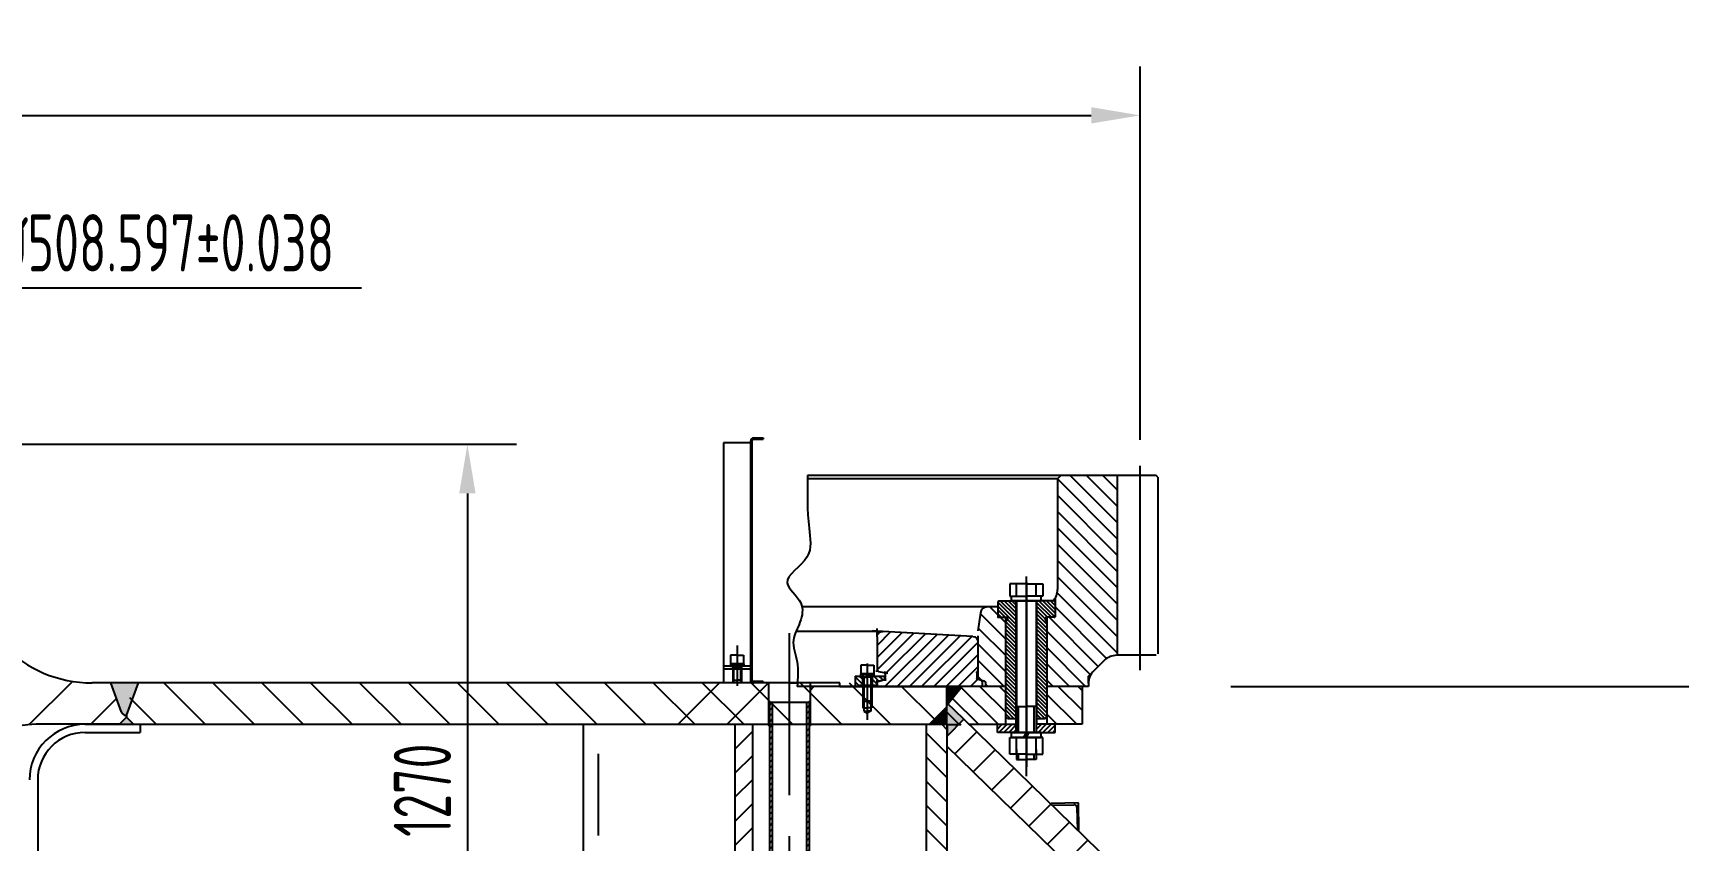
# Model space of a CAD drawing. Header units: millimetres. Extents: x 0 to 12600, y -344 to 8910.
# Drawn here: x 5340 to 8358, y 3357 to 4839 of the extents above; entities that cross this region are included whole.
import ezdxf

# ---------------------------------------------------------------- set-up
doc = ezdxf.new("R2010")
doc.units = ezdxf.units.MM
doc.header["$LTSCALE"] = 300
doc.header["$MEASUREMENT"] = 0
doc.linetypes.add('F', pattern=[0.75, 0.5, -0.25])
doc.linetypes.add('G', pattern=[2, 1.25, -0.25, 0.25, -0.25])
for name, color, linetype in [('01', 7, 'Continuous'), ('02', 1, 'Continuous'), ('04', 2, 'F'), ('05', 4, 'G'), ('08', 1, 'Continuous'), ('10', 1, 'Continuous')]:
    doc.layers.add(name, color=color, linetype=linetype)
doc.styles.get("Standard").update_dxf_attribs({"font": 'isocp', "width": 0.707, "bigfont": 'intecad.shx'})
doc.dimstyles.new('INTE', dxfattribs={"dimscale": 30, "dimtxt": 3.5, "dimasz": 3, "dimexe": 3, "dimexo": 0, "dimgap": 1, "dimtad": 1, "dimdec": 4, "dimdsep": 46, "dimtxsty": 'Standard', "dimcen": 0, "dimclrd": 1, "dimclre": 1, "dimclrt": 3, "dimazin": 0, "dimtfac": 1, "dimtdec": 4, "dimtmove": 0, "dimatfit": 0, "dimfxl": 1, "dimarcsym": 0})

# ---------------------------------------------------------------- blocks, each defined once
blk = doc.blocks.new('*D26')
at = {"layer": '08', "color": 1, "lineweight": -2}
for p, q in [((5219.9, 4084), (6227.2, 4084)), ((6137.2, 3994), (6137.2, 2904)), ((4787.9, 2814), (6227.2, 2814))]:
    blk.add_line(p, q, dxfattribs=at)
at = {"layer": '08', "color": 1}
for points in [[(6122.2, 3994), (6152.2, 3994), (6137.2, 4084)], [(6122.2, 2904), (6152.2, 2904), (6137.2, 2814)]]:
    blk.add_solid(points, dxfattribs=at)
at = {"layer": 'Defpoints', "color": 0}
for p in [(5219.9, 4084), (4787.9, 2814), (6137.2, 2814)]:
    blk.add_point(p, dxfattribs=at)
at = {"layer": '08', "color": 3, "insert": (6054.7, 3449), "char_height": 105, "attachment_point": 5, "rotation": 90}
blk.add_mtext('1270', dxfattribs=at)
blk = doc.blocks.new('*U18')
at = {"layer": '01'}
for p, q in [((0, 50), (0, 0)), ((0, 50), (2, 50)), ((3, 8.5), (3, 49)), ((0, 0), (50, 0)), ((48.5, 3), (8.5, 3)), ((50, 0), (50, 1.5))]:
    blk.add_line(p, q, dxfattribs=at)
for centre, radius, start, end in [((2, 49), 0.99, 0.2621, 90), ((8.5, 8.5), 5.5, 180, 269.8782), ((48.5, 1.5), 1.52, 0, 90)]:
    blk.add_arc(centre, radius, start, end, dxfattribs=at)
blk = doc.blocks.new('*D67')
at = {"layer": '08', "color": 1, "lineweight": -2}
for p, q in [((4533.6, 4078.8), (4533.6, 4461.3)), ((5042.2, 4078.8), (5042.2, 4461.3)), ((4443.6, 4371.3), (4353.6, 4371.3)), ((4533.6, 4371.3), (5042.2, 4371.3)), ((5132.2, 4371.3), (5943.2, 4371.3))]:
    blk.add_line(p, q, dxfattribs=at)
at = {"layer": '08', "color": 1}
for points in [[(4443.6, 4386.3), (4443.6, 4356.3), (4533.6, 4371.3)], [(5132.2, 4386.3), (5132.2, 4356.3), (5042.2, 4371.3)]]:
    blk.add_solid(points, dxfattribs=at)
at = {"layer": 'Defpoints', "color": 0}
for p in [(5042.2, 4371.3), (4533.6, 4078.8), (5042.2, 4078.8)]:
    blk.add_point(p, dxfattribs=at)
at = {"layer": '08', "color": 3, "insert": (5582.7, 4453.8), "char_height": 105, "attachment_point": 5}
blk.add_mtext('%%c508.597%%p0.038', dxfattribs=at)
blk = doc.blocks.new('*U76')
at = {"layer": '01'}
for p, q in [((-27.2, 9), (-27.2, 0)), ((0, 9), (-27.2, 9)), ((-27.2, 0), (0, 0)), ((0, 0), (-5.2, 9)), ((0, 9), (5.2, 0)), ((0, 9), (27.2, 9)), ((27.2, 0), (0, 0)), ((27.2, 9), (27.2, 0))]:
    blk.add_line(p, q, dxfattribs=at)
at = {"layer": '05'}
blk.add_line((0, 11.1), (0, -2.1), dxfattribs=at)
blk = doc.blocks.new('*U77')
at = {"layer": '01'}
for p, q in [((-31, 0), (-31, 30.4)), ((-31, 30.4), (0, 30.4)), ((0, 30.4), (0, 0)), ((-31, 18), (0, 18)), ((0, -30.4), (0, 0)), ((-31, 0), (-31, -30.4)), ((-31, -18), (0, -18)), ((-31, -30.4), (0, -30.4))]:
    blk.add_line(p, q, dxfattribs=at)
at = {"layer": '05'}
blk.add_line((-32.1, 0), (1.1, 0), dxfattribs=at)
blk = doc.blocks.new('*U78')
at = {"layer": '01'}
for p, q in [((-12.2, 4.1), (-12.2, 0)), ((0, 4.1), (-12.2, 4.1)), ((-12.2, 0), (0, 0)), ((0, 0), (-2.4, 4.1)), ((0, 4.1), (2.4, 0)), ((0, 4.1), (12.2, 4.1)), ((12.2, 0), (0, 0)), ((12.2, 4.1), (12.2, 0))]:
    blk.add_line(p, q, dxfattribs=at)
at = {"layer": '05'}
blk.add_line((0, 6.2), (0, -2.1), dxfattribs=at)
blk = doc.blocks.new('*D82')
at = {"layer": '08', "color": 1, "lineweight": -2}
for p, q in [((7537.9, 3639.5), (8542.4, 3639.5)), ((8452.4, 3549.5), (8452.4, 2865.9)), ((8315.2, 2775.9), (8542.4, 2775.9))]:
    blk.add_line(p, q, dxfattribs=at)
at = {"layer": '08', "color": 1}
for points in [[(8437.4, 3549.5), (8467.4, 3549.5), (8452.4, 3639.5)], [(8437.4, 2865.9), (8467.4, 2865.9), (8452.4, 2775.9)]]:
    blk.add_solid(points, dxfattribs=at)
at = {"layer": 'Defpoints', "color": 0}
for p in [(7537.9, 3639.5), (8315.2, 2775.9), (8452.4, 2775.9)]:
    blk.add_point(p, dxfattribs=at)
at = {"layer": '08', "color": 3, "insert": (8369.9, 3207.7), "char_height": 105, "attachment_point": 5, "rotation": 90}
blk.add_mtext('863.6', dxfattribs=at)
blk = doc.blocks.new('*D88')
at = {"layer": '08', "color": 1, "lineweight": -2}
for p, q in [((2204.3, 4092), (2204.3, 4777.9)), ((7371.6, 4092), (7371.6, 4777.9)), ((2294.3, 4687.9), (7281.6, 4687.9))]:
    blk.add_line(p, q, dxfattribs=at)
at = {"layer": '08', "color": 1}
for points in [[(2294.3, 4702.9), (2294.3, 4672.9), (2204.3, 4687.9)], [(7281.6, 4702.9), (7281.6, 4672.9), (7371.6, 4687.9)]]:
    blk.add_solid(points, dxfattribs=at)
at = {"layer": 'Defpoints', "color": 0}
for p in [(7371.6, 4687.9), (2204.3, 4092), (7371.6, 4092)]:
    blk.add_point(p, dxfattribs=at)
at = {"layer": '08', "color": 3, "insert": (4787.9, 4770.4), "char_height": 105, "attachment_point": 5}
blk.add_mtext('%%C5167.716', dxfattribs=at)
blk = doc.blocks.new('JG')
at = {"layer": '02', "linetype": 'Continuous'}
h = blk.add_hatch(dxfattribs=at)
h.set_pattern_fill('LINE', color=1, scale=2, angle=-45, style=0)
h.set_pattern_definition([(315, (-1165.1466, 31310.6454), (4.490128, 4.490128), [])])
h.paths.add_polyline_path([(15285.8, 9262.1), (15285.8, 9256.7), (15284.3, 9256.7), (15284.3, 9248.7), (15303.3, 9248.7), (15303.3, 9262.1)])
edge = h.paths.add_edge_path()
edge.add_line((15285.8, 9288.7), (15285.8, 9280.1))
edge.add_line((15285.8, 9280.1), (15303.3, 9280.1))
edge.add_line((15303.3, 9280.1), (15303.3, 9302.7))
edge.add_line((15303.3, 9302.7), (15299.3, 9302.7))
edge.add_arc((15299.3, 9299.7), 3, 90, 165)
edge.add_line((15296.4, 9300.5), (15294.3, 9292.5))
edge.add_arc((15289.4, 9293.7), 5, 270, 345, ccw=False)
edge.add_line((15289.4, 9288.7), (15285.8, 9288.7))
at = {"layer": '01', "color": 7, "linetype": 'Continuous'}
for p, q in [((15294.3, 9292.5), (15296.4, 9300.5)), ((15303.3, 9302.7), (15299.3, 9302.7)), ((15289.4, 9288.7), (15285.8, 9288.7))]:
    blk.add_line(p, q, dxfattribs=at)
at = {"layer": '01'}
for p, q in [((15303.3, 9248.7), (15303.3, 9302.7)), ((15285.8, 9288.7), (15285.8, 9256.7)), ((15303.3, 9280.1), (15285.8, 9280.1)), ((15284.3, 9256.7), (15284.3, 9248.7)), ((15285.8, 9256.7), (15284.3, 9256.7)), ((15303.3, 9248.7), (15284.3, 9248.7)), ((15303.3, 9262.1), (15285.8, 9262.1))]:
    blk.add_line(p, q, dxfattribs=at)
at = {"layer": '01', "color": 7, "linetype": 'Continuous'}
for centre, radius, start, end in [((15299.3, 9299.7), 3, 90, 165), ((15289.4, 9293.7), 5, 270, 345)]:
    blk.add_arc(centre, radius, start, end, dxfattribs=at)
at = {"layer": '05', "color": 142, "linetype": 'G'}
blk.add_line((15313.8, 9271.1), (15275.9, 9271.1), dxfattribs=at)
blk = doc.blocks.new('*U128')
at = {"layer": '01'}
for p, q in [((-12.2, 4.1), (-12.2, 0)), ((0, 4.1), (-12.2, 4.1)), ((-12.2, 0), (0, 0)), ((0, 0), (-2.4, 4.1)), ((0, 4.1), (2.4, 0)), ((0, 4.1), (12.2, 4.1)), ((12.2, 0), (0, 0)), ((12.2, 4.1), (12.2, 0))]:
    blk.add_line(p, q, dxfattribs=at)
at = {"layer": '05'}
blk.add_line((0, 6.2), (0, -2.1), dxfattribs=at)
blk = doc.blocks.new('HJGFAS')
at = {"layer": '02', "linetype": 'Continuous', "ltscale": 0.75}
h = blk.add_hatch(dxfattribs=at)
h.set_pattern_fill('LINE', color=1, scale=5, angle=45, style=0)
h.set_pattern_definition([(45, (12145.463, 21111.644), (-11.22532, 11.22532), [])])
h.paths.add_polyline_path([(14815.9, 9491.9, 0.397722), (14805.9, 9501.3), (14753.5, 9501.3, 0.213422), (14751.3, 9500.3, -0.213422), (14749, 9499.3), (14739.4, 9499.3, -0.317837), (14736.6, 9501.3), (14724, 9501.3), (14724, 9316.3), (14729.2, 9316.3, 0.339454), (14734, 9320), (14736.5, 9329.1), (14737, 9331.3), (14739.4, 9331.3), (14746.5, 9331.3), (14749, 9331.3), (14749.5, 9328.8), (14751.3, 9318.8, 0.36397), (14754.2, 9316.3), (14815.2, 9316.3, 0.4309), (14825.2, 9326.9), (14825.2, 9327)])
at = {"layer": '01'}
for p, q in [((14724, 9515.3), (14724, 9326.3)), ((14816.9, 9501.3), (14736.7, 9501.3)), ((14786.5, 9501.3), (14786.5, 9501.3)), ((14816.9, 9501.3), (14786.6, 9501.3)), ((14678.4, 9304.9), (14675.1, 9298.5)), ((14678.4, 9292.1), (14675.1, 9298.5)), ((14685, 9304.9), (14678.4, 9304.9)), ((14678.4, 9304.9), (14678.4, 9298.5)), ((14678.4, 9292.1), (14678.4, 9298.5)), ((14685, 9306.5), (14685, 9298.5)), ((14697.1, 9304.9), (14685, 9304.9)), ((14685, 9290.5), (14685, 9298.5)), ((14697.1, 9306.5), (14697.1, 9298.5)), ((14747.1, 9306.5), (14697.1, 9306.5)), ((14697.1, 9290.5), (14697.1, 9298.5)), ((14741.1, 9306.5), (14741.1, 9298.5)), ((14741.1, 9290.5), (14741.1, 9298.5)), ((14747.1, 9310.5), (14747.1, 9298.5)), ((14763.1, 9310.5), (14747.1, 9310.5)), ((14747.1, 9286.5), (14747.1, 9298.5)), ((14763.1, 9298.5), (14763.1, 9310.5)), ((14763.1, 9298.5), (14763.1, 9286.5)), ((14685, 9292.1), (14678.4, 9292.1)), ((14697.1, 9292.1), (14685, 9292.1)), ((14747.1, 9290.5), (14697.1, 9290.5)), ((14763.1, 9286.5), (14747.1, 9286.5))]:
    blk.add_line(p, q, dxfattribs=at)
at = {"layer": '01', "color": 7, "linetype": 'Continuous'}
for p, q in [((14730.6, 9515.3), (14724, 9515.3)), ((14732.2, 9509.3), (14724, 9509.3)), ((14733.5, 9513.1), (14736.7, 9501.3)), ((14816.9, 9501.3), (14805.6, 9501.3))]:
    blk.add_line(p, q, dxfattribs=at)
at = {"layer": '01', "ltscale": 0.75}
for p, q in [((14724, 9509.3), (14724, 9316.3)), ((14815.9, 9491.9), (14825.2, 9326.9))]:
    blk.add_line(p, q, dxfattribs=at)
at = {"layer": '01', "color": 7, "linetype": 'Continuous', "ltscale": 0.75}
for p, q in [((14731.8, 9509.3), (14724, 9509.3)), ((14749, 9499.3), (14739.4, 9499.3)), ((14805.9, 9501.3), (14753.5, 9501.3)), ((14805.9, 9501.3), (14753.5, 9501.3)), ((14734, 9320), (14736.5, 9329.1)), ((14746.5, 9331.3), (14739.4, 9331.3)), ((14751.3, 9318.8), (14749.5, 9328.8)), ((14729.2, 9316.3), (14724, 9316.3)), ((14815.2, 9316.3), (14754.2, 9316.3))]:
    blk.add_line(p, q, dxfattribs=at)
at = {"layer": '01', "color": 7, "linetype": 'Continuous'}
blk.add_arc((14730.6, 9512.3), 3, 15, 90, dxfattribs=at)
at = {"layer": '01'}
blk.add_arc((14732.2, 9506.3), 3, 15, 90, dxfattribs=at)
at = {"layer": '01', "color": 7, "linetype": 'Continuous', "ltscale": 0.75}
for centre, radius, start, end in [((14739.3, 9502), 2.65, 194.1923, 272.454), ((14749, 9502.3), 3, 270, 318.1897), ((14753.5, 9498.3), 3, 90, 138.1897), ((14739.4, 9328.3), 3, 90, 165), ((14746.5, 9328.3), 3, 10, 90), ((14729.2, 9321.3), 5, 270, 345), ((14754.2, 9319.3), 3, 190, 270)]:
    blk.add_arc(centre, radius, start, end, dxfattribs=at)
at = {"layer": '01', "ltscale": 0.75}
for centre, start, end in [((14805.9, 9491.3), 3.2448, 90), ((14815.2, 9326.3), 270, 3.2448)]:
    blk.add_arc(centre, 10, start, end, dxfattribs=at)
at = {"layer": '02', "ltscale": 0.75}
for p, q in [((14753.5, 9501.3), (14746.5, 9501.3)), ((14739.4, 9331.3), (14734.2, 9331.3)), ((14736.5, 9329.1), (14737.6, 9333.3)), ((14746.5, 9331.3), (14751.4, 9331.3)), ((14749.5, 9328.8), (14748.2, 9336.2)), ((14825.2, 9327), (14826.3, 9308.1)), ((14729.2, 9316.3), (14735.3, 9316.3)), ((14734, 9320), (14732.7, 9314.9)), ((14754.2, 9316.3), (14750.6, 9316.3)), ((14751.3, 9318.8), (14752.1, 9314.1))]:
    blk.add_line(p, q, dxfattribs=at)
at = {"layer": '02', "color": 1, "linetype": 'Continuous'}
for p, q in [((14697.1, 9306.5), (14685, 9306.5)), ((14697.1, 9290.5), (14685, 9290.5))]:
    blk.add_line(p, q, dxfattribs=at)
at = {"layer": '02'}
for p, q in [((14741.1, 9304.9), (14697.1, 9304.9)), ((14815.2, 9316.3), (14830.3, 9316.3)), ((14741.1, 9292.1), (14697.1, 9292.1))]:
    blk.add_line(p, q, dxfattribs=at)
at = {"layer": '05'}
blk.add_line((14766.3, 9298.5), (14663, 9298.5), dxfattribs=at)
at = {"layer": '01'}
blk.add_blockref('JG', (-560.2, 27.4), dxfattribs=at)
at = {"layer": '01', "rotation": 270}
blk.add_blockref('*U128', (14743, 9298.5), dxfattribs=at)

msp = doc.modelspace()

# ---------------------------------------------------------------- hatches: boundary and pattern name
at = {"layer": '01'}
h = msp.add_hatch(color=256, dxfattribs=at)
h.paths.add_polyline_path([(6766.41053, 3613.34839), (6766.41053, 3609.98047), (6762.25443, 3609.98047)])
h.paths.add_polyline_path([(6690.41053, 3613.19851), (6694.46781, 3609.98047), (6690.41053, 3609.98047)])
h = msp.add_hatch(color=256, dxfattribs=at)
h.paths.add_polyline_path([(6691.91053, 3569.98047), (6691.91053, 3566.23719), (6687.49043, 3569.98047)])
h.paths.add_polyline_path([(6764.91053, 3569.98047), (6768.74643, 3569.98047), (6764.91053, 3567.23347)])
at = {"layer": '02', "linetype": 'Continuous'}
h = msp.add_hatch(dxfattribs=at)
h.set_pattern_fill('LINE', color=1, scale=3, angle=45, style=0)
h.set_pattern_definition([(45, (3545.209, 1816.302), (-6.735192, 6.735192), [])])
h.paths.add_polyline_path([(6659.41053, 4090.48047, -0.4142135624), (6662.41053, 4093.48047), (6679.91053, 4093.48047), (6679.91053, 4095.98047), (6662.41053, 4095.98047, 0.4142135624), (6656.91053, 4090.48047), (6656.91053, 3651.48047, 0.4142135624), (6662.41053, 3645.98047), (6679.91053, 3645.98047), (6679.91053, 3648.48047), (6662.41053, 3648.48047, -0.4142135624), (6659.41053, 3651.48047)])
at = {"layer": '02'}
h = msp.add_hatch(dxfattribs=at)
h.set_pattern_fill('LINE', color=256, scale=6.666667, angle=45, style=0)
h.set_pattern_definition([(135, (12635.198, 2885.573), (14.96709, 14.96709), [])])
h.paths.add_polyline_path([(7219.71053, 4020.83047), (7225.71053, 4026.83047), (7329.53953, 4026.83047), (7329.53953, 3696.63047), (7328.11536, 3696.63047, 0.1989123674), (7305.48795, 3687.25789), (7286.08311, 3667.85306), (7276.71053, 3658.48047), (7276.71053, 3645.22564), (7276.71053, 3639.48047), (7200.71053, 3639.48047), (7200.71053, 3766.48047), (7214.41053, 3766.48047, 0.4142135624), (7215.21053, 3767.28047), (7215.21053, 3801.16741, 0.1349987948), (7219.71053, 3817.53047)])
h.paths.add_polyline_path([(7073.71053, 3741.48047), (7078.48304, 3774.39588, -0.3726418681), (7091.3485, 3785.53047), (7110.21053, 3785.53047), (7110.21053, 3767.28047, 0.4142135624), (7111.01053, 3766.48047), (7124.71053, 3766.48047), (7124.71053, 3639.48047), (7087.71053, 3639.48047), (7087.71053, 3645.69701), (7087.71053, 3648.22919), (7085.26463, 3648.88456), (7073.71053, 3651.98047)])
h.paths.add_polyline_path([(7329.13079, 3732.77231), (7316.56841, 3763.28856), (7292.29155, 3753.2947), (7304.85393, 3722.77845)], flags=24)
h.paths.add_polyline_path([(7283.67663, 3791.89343), (7255.28806, 3808.72031), (7241.90162, 3786.1361), (7270.29019, 3769.30922)], flags=24)
h.paths.add_polyline_path([(7128.80576, 3706.59424), (7098.21457, 3686.71676), (7112.51708, 3664.70538), (7143.10827, 3684.58286)], flags=9)
at = {"layer": '02', "linetype": 'Continuous'}
h = msp.add_hatch(dxfattribs=at)
h.set_pattern_fill('_USER', color=1, scale=5, angle=45, style=0, pattern_type=0)
h.set_pattern_definition([(135, (28935.608, -6519.6214), (3.5355339, 3.5355339), [])])
h.paths.add_polyline_path([(7143.71053, 3796.48047), (7112.21053, 3796.48047), (7110.21053, 3794.48047), (7110.21053, 3767.98047, 0.4142135624), (7111.71053, 3766.48047), (7124.71053, 3766.48047), (7124.71053, 3583.98047), (7128.71053, 3579.98047), (7143.71053, 3579.98047)])
h.paths.add_polyline_path([(7181.71053, 3579.98047), (7196.71053, 3579.98047), (7200.71053, 3583.98047), (7200.71053, 3757.23783, 0.1989123674), (7199.83185, 3759.35915), (7197.83185, 3761.35915, -0.6681786379), (7199.95317, 3766.48047), (7213.71053, 3766.48047, 0.4142135624), (7215.21053, 3767.98047), (7215.21053, 3794.48047), (7213.21053, 3796.48047), (7181.71053, 3796.48047)])
at = {"layer": '02'}
h = msp.add_hatch(color=256, dxfattribs=at)
h.paths.add_polyline_path([(5533.91053, 3645.98047), (5483.07024, 3645.98047), (5502.5136, 3592.56027, 0.3152987889), (5511.91053, 3585.98047)])
h.paths.add_polyline_path([(5511.91053, 3582.98047), (5498.91053, 3569.98047), (5524.91053, 3569.98047)])
for points in [[(7016.91053, 3639.48047), (7044.91053, 3639.48047), (7016.91053, 3604.48047)], [(7016.91053, 3609.43535), (7016.91053, 3569.98047), (7016.91053, 3529.82669), (7017.03577, 3547.86095), (7047.75207, 3579.36506)]]:
    msp.add_hatch(color=256, dxfattribs=at).paths.add_polyline_path(points)
at = {"layer": '02', "linetype": 'Continuous'}
h = msp.add_hatch(dxfattribs=at)
h.set_pattern_fill('LINE', color=1, scale=60, angle=135, style=0)
h.set_pattern_definition([(45, (10040.35, 665.341), (5.303301, -5.303301), [])])
h.paths.add_polyline_path([(6764.91053, 3001.76129, -0.0018951302), (6759.91053, 3002.99919), (6759.91053, 3609.98047), (6764.91053, 3609.98047)])
h.paths.add_polyline_path([(6691.91053, 3609.98047), (6696.91053, 3609.98047), (6696.91053, 3022.13997, -0.0019564246), (6691.91053, 3023.95007)])
at = {"layer": '02'}
h = msp.add_hatch(dxfattribs=at)
h.set_pattern_fill('ANSI31', color=256, scale=250, angle=90, style=0)
h.set_pattern_definition([(135, (-252.655, 665.34), (-22.09709, -22.09709), [])])
h.paths.add_polyline_path([(7016.91053, 3569.98047), (6978.91053, 3569.98047), (6978.91053, 2959.48047), (7016.91053, 2959.48047)])
h = msp.add_hatch(dxfattribs=at)
h.set_pattern_fill('ANSI31', color=256, scale=380, style=0)
h.set_pattern_definition([(45, (-252.655, 665.34), (-33.58757, 33.58757), [])])
h.paths.add_polyline_path([(7208.9335, 3422.21424, -0.014891176), (7208.86864, 3422.27747), (7047.75207, 3579.36506), (7017.03577, 3547.86095), (7016.91053, 3529.82669), (7582.91053, 2977.98047), (7598.46563, 2978.17743), (7598.00001, 3042.87699), (7418.00527, 3218.37066, -0.014891176), (7417.94041, 3218.4339)])
h.paths.add_polyline_path([(7679.87918, 3025.855), (7642.68388, 3033.63375), (7637.95678, 3025.43896), (7609.02751, 2975.28781), (8089.61848, 2874.78047), (8089.78177, 2874.78047), (8121.4065, 2875.284), (8093.92169, 2939.26512)])
at = {"layer": '02', "linetype": 'Continuous'}
h = msp.add_hatch(dxfattribs=at)
h.set_pattern_fill('LINE', color=1, scale=2, angle=135, style=0)
h.set_pattern_definition([(45, (28935.608, -6519.6214), (4.490128, -4.490128), [])])
h.paths.add_polyline_path([(7215.71053, 3569.98047), (7215.71053, 3554.98047), (7181.21053, 3554.98047), (7181.21053, 3569.98047)])
h.paths.add_polyline_path([(7109.71053, 3554.98047), (7109.71053, 3569.98047), (7144.21053, 3569.98047), (7144.21053, 3554.98047)])
at = {"layer": '10'}
h = msp.add_hatch(dxfattribs=at)
h.set_pattern_fill('ANSI31', color=256, scale=20, angle=90, style=0)
h.set_pattern_definition([(135, (-9972.64, -8819.59), (-44.90128, -44.90128), [])])
h.paths.add_polyline_path([(6248.41053, 3569.98047), (6984.91053, 3569.98047), (7016.91053, 3601.98047), (7016.91053, 3639.48047), (6845.31053, 3639.48047), (6845.31053, 3645.98047), (5522.96298, 3645.98047), (5511.91053, 3585.98047), (5511.91053, 3582.98047), (5514.73395, 3569.98047)])
msp.add_hatch(color=256, dxfattribs=at).paths.add_polyline_path([(7016.91053, 3601.98047), (6984.91053, 3569.98047), (7016.91053, 3569.98047)])
h = msp.add_hatch(dxfattribs=at)
h.set_pattern_fill('ANSI31', color=256, scale=250, style=0)
h.set_pattern_definition([(45, (-252.655, 665.34), (-22.09709, 22.09709), [])])
h.paths.add_polyline_path([(6660.90759, 3507.69916), (6628.68344, 3506.44889), (6628.68344, 3213.39029), (6660.90759, 3211.7069)])
h.paths.add_polyline_path([(6660.90759, 3569.98047), (6628.68344, 3569.98047), (6628.68344, 3506.44889), (6660.90759, 3507.69916)])

# ---------------------------------------------------------------- linework, layer by layer
for p, q in [((6606.91053, 4086.98047), (6606.91053, 3670.98047)), ((6656.91053, 4086.98047), (6606.91053, 4086.98047)), ((6656.91053, 4051.98047), (6656.91053, 3670.98047)), ((7110.21053, 3794.48047), (7110.21053, 3767.28047)), ((7143.71053, 3569.98047), (7143.71053, 3796.48047)), ((7181.71053, 3569.98047), (7181.71053, 3796.48047)), ((7215.21053, 3801.16741), (7215.21053, 3767.28047)), ((7124.71053, 3569.98047), (7124.71053, 3766.48047)), ((7200.71053, 3569.98047), (7200.71053, 3766.48047)), ((6656.91053, 3676.98047), (6606.91053, 3676.98047)), ((6656.91053, 3670.98047), (6606.91053, 3670.98047)), ((6656.91053, 3670.98047), (6606.91053, 3670.98047)), ((6606.91053, 3670.98047), (6606.91053, 3645.98047)), ((5498.91053, 3569.98047), (5346.41053, 3569.98047))]:
    msp.add_line(p, q)
for centre, radius, start, end in [((7111.01053, 3767.28047), 0.8, 180, 270), ((7214.41053, 3767.28047), 0.8, 270, 0), ((5346.41053, 3417.98047), 152, 90, 180)]:
    msp.add_arc(centre, radius, start, end)
at = {"layer": '01'}
for p, q in [((6656.91053, 3645.98047), (6656.91053, 4090.48047)), ((6659.41053, 3651.48047), (6659.41053, 4090.48047)), ((6662.41053, 4095.98047), (6679.91053, 4095.98047)), ((6662.41053, 4093.48047), (6679.91053, 4093.48047)), ((6679.91053, 4095.98047), (6679.91053, 4093.48047)), ((7219.71053, 4020.83047), (6761.23994, 4020.83047)), ((7225.71053, 4026.83047), (6761.36506, 4026.83047)), ((7132.31553, 3827.98047), (7132.31553, 3805.48047)), ((7162.71053, 3827.98047), (7132.31553, 3827.98047)), ((7132.31553, 3805.48047), (7162.71053, 3805.48047)), ((7135.46053, 3796.48047), (7135.46053, 3805.48047)), ((7135.46053, 3805.48047), (7162.71053, 3805.48047)), ((7144.71053, 3805.48047), (7144.71053, 3827.98047)), ((7162.71053, 3827.98047), (7193.10553, 3827.98047)), ((7189.96053, 3805.48047), (7162.71053, 3805.48047)), ((7193.10553, 3805.48047), (7162.71053, 3805.48047)), ((7180.71053, 3805.48047), (7180.71053, 3827.98047)), ((7189.96053, 3796.48047), (7189.96053, 3805.48047)), ((7193.10553, 3827.98047), (7193.10553, 3805.48047)), ((7091.3485, 3785.53047), (6751.19159, 3785.53047)), ((7112.21053, 3796.48047), (7110.21053, 3794.48047)), ((7112.21053, 3796.48047), (7162.71053, 3796.48047)), ((7162.71053, 3796.48047), (7135.46053, 3796.48047)), ((7144.71053, 3796.48047), (7144.71053, 3554.98047)), ((7162.71053, 3796.48047), (7189.96053, 3796.48047)), ((7213.21053, 3796.48047), (7162.71053, 3796.48047)), ((7180.71053, 3796.48047), (7180.71053, 3554.98047)), ((7215.21053, 3794.48047), (7213.21053, 3796.48047)), ((7111.01053, 3766.48047), (7124.71053, 3766.48047)), ((7125.58921, 3759.35915), (7127.58921, 3761.35915)), ((7199.83185, 3759.35915), (7197.83185, 3761.35915)), ((7214.41053, 3766.48047), (7199.95317, 3766.48047)), ((6619.91053, 3697.08047), (6619.91053, 3681.08047)), ((6631.91053, 3697.08047), (6619.91053, 3697.08047)), ((6631.91053, 3697.08047), (6643.91053, 3697.08047)), ((6643.91053, 3697.08047), (6643.91053, 3681.08047)), ((6619.91053, 3681.08047), (6631.91053, 3681.08047)), ((6643.91053, 3681.08047), (6631.91053, 3681.08047)), ((5511.91053, 3585.98047), (5533.91053, 3645.98047)), ((6659.41053, 3645.98047), (6606.91053, 3645.98047)), ((6679.91053, 3648.48047), (6662.41053, 3648.48047)), ((6679.91053, 3645.98047), (6662.41053, 3645.98047)), ((6679.91053, 3648.48047), (6679.91053, 3645.98047)), ((7087.71053, 3639.48047), (6742.06463, 3639.48047)), ((7081.06589, 3639.48047), (6809.83422, 3639.48047)), ((6820.31053, 3639.48047), (6820.31053, 3645.98047)), ((7016.91053, 3569.98047), (7016.91053, 3639.48047)), ((7016.91053, 3569.98047), (7016.91053, 3639.48047)), ((6694.46781, 3609.98047), (6690.41053, 3613.19851)), ((6762.25443, 3609.98047), (6766.41053, 3613.34839)), ((7016.91053, 3601.98047), (6984.91053, 3569.98047)), ((7016.91053, 3601.98047), (6984.91053, 3569.98047)), ((7144.71053, 3602.48047), (7162.71053, 3602.48047)), ((7180.71053, 3602.48047), (7162.71053, 3602.48047)), ((5437.41053, 3569.98047), (6248.41053, 3569.98047)), ((5511.91053, 3582.98047), (5524.91053, 3569.98047)), ((6691.91053, 3566.23719), (6687.49043, 3569.98047)), ((6768.74643, 3569.98047), (6764.91053, 3567.23347)), ((7017.21584, 3569.45534), (7016.91053, 3531.97325)), ((7047.75207, 3579.36506), (7017.03577, 3547.86095)), ((7017.21584, 3569.45534), (7042.67022, 3569.72823)), ((7598.00001, 3042.87699), (7047.75207, 3579.36506)), ((7057.37735, 3569.98047), (7144.71053, 3569.98047)), ((7109.71053, 3554.98047), (7109.71053, 3569.98047)), ((7144.21053, 3554.98047), (7144.21053, 3569.98047)), ((7215.71053, 3569.98047), (7180.71053, 3569.98047)), ((7181.21053, 3554.98047), (7181.21053, 3569.98047)), ((7215.71053, 3554.98047), (7215.71053, 3569.98047)), ((7017.03577, 3547.86095), (7016.91053, 3529.82669)), ((7162.71053, 3554.98047), (7109.71053, 3554.98047)), ((7162.71053, 3554.98047), (7215.71053, 3554.98047)), ((7582.91053, 2977.98047), (7016.91053, 3529.82669)), ((7144.71053, 3523.98047), (7144.71053, 3505.48047)), ((7144.71053, 3505.48047), (7162.71053, 3505.48047)), ((7180.71053, 3505.48047), (7162.71053, 3505.48047)), ((7180.71053, 3523.98047), (7180.71053, 3505.48047))]:
    msp.add_line(p, q, dxfattribs=at)
at = {"layer": '01', "color": 7, "linetype": 'Continuous'}
for p, q in [((7225.71053, 4026.83047), (7219.71053, 4020.83047)), ((7219.71053, 4020.83047), (7219.71053, 3817.53047)), ((7400.91053, 4026.83047), (7225.71053, 4026.83047)), ((7329.53953, 4026.83047), (7329.53953, 3696.63047)), ((7403.91053, 4023.83047), (7400.91053, 4026.83047)), ((7403.91053, 4023.83047), (7403.91053, 3699.63047)), ((7078.48304, 3774.39588), (7073.71053, 3741.48047)), ((7110.21053, 3785.53047), (7091.3485, 3785.53047)), ((6898.71053, 3740.67695), (6739.99418, 3740.67695)), ((7305.48795, 3687.25789), (7286.08311, 3667.85306)), ((7400.91053, 3696.63047), (7328.11536, 3696.63047)), ((5483.07024, 3645.98047), (5448.91053, 3645.98047)), ((5502.5136, 3592.56027), (5483.07024, 3645.98047)), ((6820.31053, 3645.98047), (5483.07024, 3645.98047)), ((6690.41053, 3569.98047), (6690.41053, 3645.98047)), ((6728.41053, 3645.98047), (6742.64282, 3645.98047)), ((6766.41053, 3569.98047), (6766.41053, 3639.48047)), ((6820.31053, 3639.48047), (7016.91053, 3639.48047)), ((7124.71053, 3639.48047), (6820.31053, 3639.48047)), ((7124.71053, 3639.48047), (6820.31053, 3639.48047)), ((7044.91053, 3639.48047), (7016.91053, 3604.48047)), ((7124.71053, 3639.48047), (7087.71053, 3639.48047)), ((7264.91053, 3639.48047), (7200.71053, 3639.48047)), ((7264.41053, 3639.48047), (7200.71053, 3639.48047)), ((7276.71053, 3639.48047), (7200.71053, 3639.48047)), ((7264.91053, 3639.48047), (7264.91053, 3569.98047)), ((7276.71053, 3645.22564), (7276.71053, 3639.48047)), ((6766.41053, 3609.98047), (6690.41053, 3609.98047)), ((6691.91053, 2839.82319), (6691.91053, 3609.98047)), ((6696.91053, 2839.82319), (6696.91053, 3609.98047)), ((6759.91053, 2839.82319), (6759.91053, 3609.98047)), ((6764.91053, 2839.82319), (6764.91053, 3609.98047)), ((7047.75207, 3579.36506), (7016.91053, 3609.43535)), ((5435.91053, 3569.98047), (6248.91053, 3569.98047)), ((5511.91053, 3582.98047), (5498.91053, 3569.98047)), ((5498.91053, 3569.98047), (7016.91053, 3569.98047)), ((5511.91053, 3585.98047), (5511.91053, 3582.98047)), ((5511.91053, 3585.98047), (5511.91053, 3582.98047)), ((5536.91053, 3569.98047), (5536.91053, 3554.98047)), ((6350.45917, 1790.98047), (6350.45917, 3569.98047)), ((6628.68344, 2553.48042), (6628.68344, 3569.98047)), ((6660.90759, 2530.53269), (6660.90759, 3569.98047)), ((6978.91053, 3569.98047), (6978.91053, 2558.09927)), ((7016.91053, 3569.98047), (7016.91053, 2520.09927)), ((7042.67022, 3569.72823), (7042.67022, 3569.98047)), ((7144.71053, 3579.98047), (7128.71053, 3579.98047)), ((7264.91053, 3569.98047), (7180.71053, 3569.98047)), ((7196.71053, 3579.98047), (7181.71053, 3579.98047)), ((5435.91053, 3554.98047), (5536.91053, 3554.98047)), ((5348.91053, 3467.98047), (5348.91053, 1790.98047))]:
    msp.add_line(p, q, dxfattribs=at)
at = {"layer": '01'}
for centre, radius, start, end in [((6662.41053, 4090.48047), 5.5, 90, 180), ((6662.41053, 4090.48047), 3, 90, 180), ((7111.71053, 3767.98047), 1.5, 180, 270), ((7127.71053, 3757.23783), 3, 135, 180), ((7125.46789, 3763.48047), 3, 315, 90), ((7199.95317, 3763.48047), 3, 90, 225), ((7197.71053, 3757.23783), 3, 0, 45), ((7213.71053, 3767.98047), 1.5, 270, 0), ((6662.41053, 3651.48047), 5.5, 180, 270), ((6662.41053, 3651.48047), 3, 180, 270)]:
    msp.add_arc(centre, radius, start, end, dxfattribs=at)
at = {"layer": '01', "color": 7, "linetype": 'Continuous'}
for centre, radius, start, end in [((5448.91053, 3874.98047), 229, 180, 270), ((7187.71053, 3817.53047), 32, 318.86674578, 0), ((7091.3485, 3772.53047), 13, 90, 171.75), ((7328.11536, 3664.63047), 32, 90, 135), ((7308.71053, 3645.22564), 32, 135, 180), ((5511.91053, 3595.98047), 10, 200, 270), ((5435.91053, 3467.98047), 102, 90, 180), ((5435.91053, 3467.98047), 87, 90, 180)]:
    msp.add_arc(centre, radius, start, end, dxfattribs=at)
at = {"layer": '02'}
for p, q in [((7276.71053, 3658.48047), (7286.08311, 3667.85306)), ((7276.71053, 3645.22564), (7276.71053, 3658.48047)), ((7148.31053, 3554.98047), (7148.31053, 3602.48047)), ((7177.11053, 3554.98047), (7177.11053, 3602.48047)), ((7017.1029, 3535.78743), (7016.91053, 3535.78743)), ((7148.31053, 3505.48047), (7148.31053, 3514.98047)), ((7177.11053, 3505.48047), (7177.11053, 3514.98047))]:
    msp.add_line(p, q, dxfattribs=at)
at = {"layer": '02', "color": 1, "linetype": 'Continuous'}
for p, q in [((5333.55872, 3569.43618), (5412.94494, 3648.8224)), ((6523.90684, 3569.98047), (6599.90684, 3645.98047)), ((6613.7094, 3569.98047), (6689.7094, 3645.98047)), ((6766.41053, 3632.87904), (6773.01196, 3639.48047)), ((7110.90988, 3569.98047), (7043.35469, 3637.53567)), ((7124.71053, 3592.10085), (7077.3309, 3639.48047)), ((7124.71053, 3628.02187), (7113.25193, 3639.48047)), ((7255.09398, 3569.98047), (7200.71053, 3623.97547)), ((7264.91053, 3596.08495), (7221.015, 3639.48047)), ((7264.91053, 3632.00597), (7257.43603, 3639.48047)), ((5446.35621, 3569.98047), (5493.55355, 3617.17781)), ((7039.06783, 3569.98047), (7016.91053, 3592.13777)), ((7074.98885, 3569.98047), (7027.38979, 3617.57954)), ((7218.67295, 3569.98047), (7200.71053, 3587.9429))]:
    msp.add_line(p, q, dxfattribs=at)
at = {"layer": '02'}
msp.add_spline([(6761.36506, 4026.83047), (6764.00039, 3930.10571), (6760.21283, 3877.1142), (6723.8523, 3829.42185), (6748.85018, 3793.08481), (6747.33513, 3757.5048), (6735.247, 3724.76717), (6742.06463, 3684.64504), (6742.06463, 3639.48047)], degree=3, dxfattribs=at)
at = {"layer": '04', "color": 2, "linetype": 'F'}
for p, q in [((6623.91053, 3681.08047), (6623.91053, 3645.98047)), ((6623.91053, 3675.08047), (6631.91053, 3675.08047)), ((6625.51053, 3675.08047), (6625.51053, 3645.98047)), ((6639.91053, 3675.08047), (6631.91053, 3675.08047)), ((6638.31053, 3675.08047), (6638.31053, 3645.98047)), ((6639.91053, 3681.08047), (6639.91053, 3645.98047)), ((6623.91053, 3651.08047), (6631.91053, 3651.08047)), ((6639.91053, 3651.08047), (6631.91053, 3651.08047)), ((6820.31053, 3645.98047), (6742.64282, 3645.98047)), ((6820.31053, 3639.48047), (6820.31053, 3645.98047)), ((6377.51024, 1790.98047), (6377.51024, 3569.98047))]:
    msp.add_line(p, q, dxfattribs=at)
at = {"layer": '04'}
msp.add_line((6766.41053, 3639.48047), (6766.41053, 3645.98047), dxfattribs=at)
at = {"layer": '05'}
for p, q in [((7371.56853, 3669.30406), (7371.56853, 4091.95754)), ((7162.71053, 3831.04547), (7162.71053, 3491.9316)), ((7162.71053, 3794.3838), (7162.71053, 3807.57615)), ((6631.91053, 3700.23293), (6631.91053, 3648.13825)), ((7128.71053, 3579.98047), (7124.71053, 3583.98047)), ((7162.71053, 3552.92833), (7162.71053, 3571.79207)), ((7196.71053, 3579.98047), (7200.71053, 3583.98047))]:
    msp.add_line(p, q, dxfattribs=at)
at = {"layer": '05', "color": 4, "linetype": 'G'}
for p, q in [((7162.71053, 3475.08804), (7162.71053, 3841.46433)), ((6631.91053, 3714.80549), (6631.91053, 3640.59634)), ((6728.41053, 3468.9996), (6728.41053, 3737.30267))]:
    msp.add_line(p, q, dxfattribs=at)
at = {"layer": '05', "color": 142, "linetype": 'G'}
msp.add_line((6728.41053, 2839.82319), (6728.41053, 3737.30267), dxfattribs=at)

# ---------------------------------------------------------------- block references
at = {"layer": '01', "xscale": -1, "rotation": 270}
msp.add_blockref('HJGFAS', (-2427.60744, -11084.56853), dxfattribs=at)
at = {"layer": '01', "color": 7, "linetype": 'Continuous', "rotation": 180.9156690226447}
msp.add_blockref('*U18', (7258.41155, 3425.58792), dxfattribs=at)
at = {"layer": '05', "xscale": -1}
msp.add_blockref('*U78', (6631.91053, 3676.98047), dxfattribs=at)
for name, p, rotation in [('*U77', (7162.71053, 3545.98047), 270), ('*U76', (7162.71053, 3554.98047), 180)]:
    msp.add_blockref(name, p, dxfattribs=dict(at, rotation=rotation))

# ---------------------------------------------------------------- dimensions: what is measured, and where the dimension line sits
at = {"layer": '08'}
for base, p1, p2, text, picture, middle in [((7371.56853, 4687.93056), (2204.25253, 4091.95754), (7371.56853, 4091.95754), '%%C5167.716', '*D88', (4787.91053, 4770.43056)), ((5042.20903, 4371.29973), (4533.61203, 4078.78432), (5042.20903, 4078.78432), '%%c<>%%p0.038', '*D67', (5582.68448, 4453.79973))]:
    dim = msp.add_linear_dim(base=base, p1=p1, p2=p2, text=text, dimstyle='INTE', dxfattribs=at)
    dim.commit()
    dim.dimension.update_dxf_attribs({"geometry": picture, "text_midpoint": middle})
for base, p1, p2, picture, middle in [((6137.16293, 2813.98047), (5219.91053, 4083.98047), (4787.91053, 2813.98047), '*D26', (6054.65259, 3448.98047)), ((8452.41573, 2775.88047), (7537.89977, 3639.48047), (8315.21742, 2775.88047), '*D82', (8369.91573, 3207.68047))]:
    dim = msp.add_linear_dim(base=base, p1=p1, p2=p2, angle=90, dimstyle='INTE', dxfattribs=at)
    dim.commit()
    dim.dimension.update_dxf_attribs({"geometry": picture, "text_midpoint": middle})

doc.saveas('drawing.dxf')
